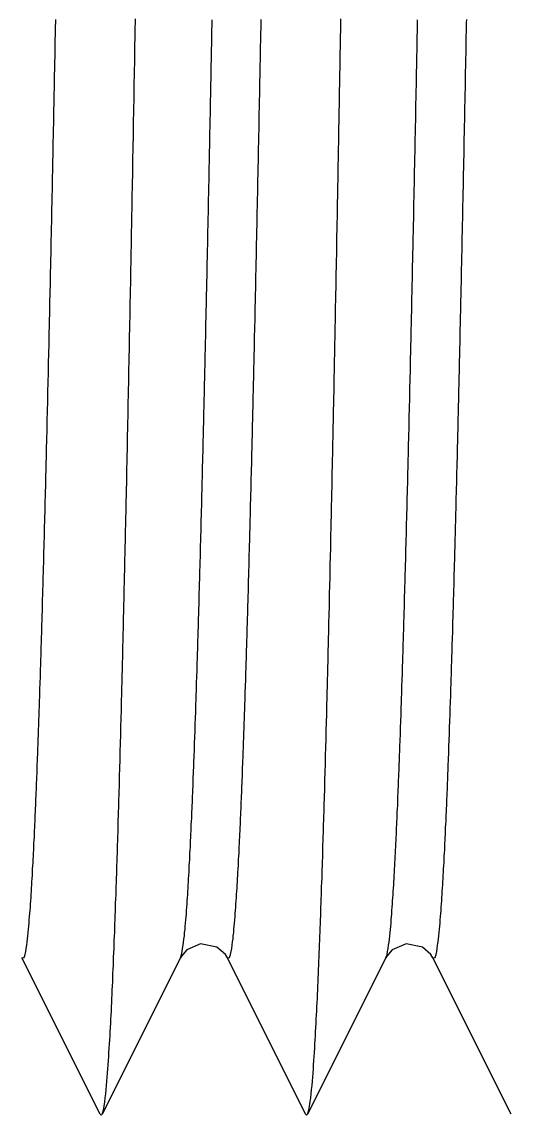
# Model space of a CAD drawing. Header units: millimetres. Extents: x 0 to 3800, y -67 to 2530.
# Drawn here: x 2235.72 to 2239.38, y 1448.59 to 1456.79 of the extents above; entities that cross this region are included whole.
import ezdxf

# ---------------------------------------------------------------- set-up
doc = ezdxf.new("R2010")
doc.units = ezdxf.units.MM
doc.layers.add('내부선 및 부속', color=4, linetype='Continuous')

msp = doc.modelspace()

# ---------------------------------------------------------------- linework, layer by layer
at = {"layer": '내부선 및 부속', "linetype": 'Continuous'}
for p, q in [((2236.3039, 1448.5943), (2235.7171, 1449.7674)), ((2236.9054, 1449.7674), (2236.3185, 1448.5943)), ((2237.8437, 1448.5943), (2237.2569, 1449.7674)), ((2238.4452, 1449.7674), (2237.8584, 1448.5943)), ((2239.3836, 1448.5943), (2238.7967, 1449.7674)), ((2236.3112, 1448.587), (2236.3039, 1448.5943)), ((2236.3112, 1448.587), (2236.3185, 1448.5943)), ((2237.8437, 1448.5943), (2237.8511, 1448.587)), ((2237.8511, 1448.587), (2237.8584, 1448.5943))]:
    msp.add_line(p, q, dxfattribs=at)
at = {"layer": '내부선 및 부속', "linetype": 'Continuous', "flags": 128}
for points in [[(2235.7176, 1449.7678), (2235.7336, 1449.7688), (2235.7406, 1449.7918), (2235.7456, 1449.8148), (2235.7496, 1449.8378), (2235.7536, 1449.8618), (2235.7566, 1449.8858), (2235.7596, 1449.9088), (2235.7616, 1449.9328), (2235.7646, 1449.9568), (2235.7666, 1449.9808), (2235.7686, 1450.0038), (2235.7706, 1450.0278), (2235.7726, 1450.0518), (2235.7746, 1450.0758), (2235.7766, 1450.0998), (2235.7786, 1450.1228), (2235.7806, 1450.1468), (2235.7816, 1450.1708), (2235.7836, 1450.1948), (2235.7856, 1450.2188), (2235.7866, 1450.2418), (2235.7886, 1450.2658), (2235.7896, 1450.2898), (2235.7916, 1450.3138), (2235.7926, 1450.3378), (2235.7936, 1450.3618), (2235.7956, 1450.3848), (2235.7966, 1450.4088), (2235.7976, 1450.4328), (2235.7996, 1450.4568), (2235.8006, 1450.4808), (2235.8016, 1450.5048), (2235.8036, 1450.5278), (2235.8046, 1450.5518), (2235.8056, 1450.5758), (2235.8066, 1450.5998), (2235.8076, 1450.6238), (2235.8086, 1450.6478), (2235.8106, 1450.6708), (2235.8116, 1450.6948), (2235.8126, 1450.7188), (2235.8136, 1450.7428), (2235.8146, 1450.7668), (2235.8156, 1450.7908), (2235.8166, 1450.8138), (2235.8176, 1450.8378), (2235.8186, 1450.8618), (2235.8196, 1450.8858), (2235.8206, 1450.9098), (2235.8216, 1450.9338), (2235.8226, 1450.9578), (2235.8236, 1450.9808), (2235.8246, 1451.0048), (2235.8256, 1451.0288), (2235.8266, 1451.0528), (2235.8276, 1451.0768), (2235.8286, 1451.1008), (2235.8296, 1451.1238), (2235.8306, 1451.1478), (2235.8316, 1451.1718), (2235.8326, 1451.1958), (2235.8326, 1451.2198), (2235.8336, 1451.2438), (2235.8346, 1451.2678), (2235.8356, 1451.2908), (2235.8366, 1451.3148), (2235.8376, 1451.3388), (2235.8386, 1451.3628), (2235.8396, 1451.3868), (2235.8396, 1451.4108), (2235.8406, 1451.4348), (2235.8416, 1451.4578), (2235.8426, 1451.4818), (2235.8436, 1451.5058), (2235.8446, 1451.5298), (2235.8446, 1451.5538), (2235.8456, 1451.5778), (2235.8466, 1451.6018), (2235.8476, 1451.6248), (2235.8486, 1451.6488), (2235.8486, 1451.6728), (2235.8496, 1451.6968), (2235.8506, 1451.7208), (2235.8516, 1451.7448), (2235.8526, 1451.7678), (2235.8526, 1451.7918), (2235.8536, 1451.8158), (2235.8546, 1451.8398), (2235.8556, 1451.8638), (2235.8556, 1451.8878), (2235.8566, 1451.9118), (2235.8576, 1451.9348), (2235.8586, 1451.9588), (2235.8586, 1451.9828), (2235.8596, 1452.0068), (2235.8606, 1452.0308), (2235.8616, 1452.0548), (2235.8616, 1452.0788), (2235.8626, 1452.1018), (2235.8636, 1452.1258), (2235.8636, 1452.1258), (2235.8636, 1452.1498), (2235.8646, 1452.1738), (2235.8656, 1452.1978), (2235.8666, 1452.2218), (2235.8666, 1452.2458), (2235.8676, 1452.2688), (2235.8686, 1452.2928), (2235.8686, 1452.3168), (2235.8696, 1452.3408), (2235.8706, 1452.3648), (2235.8706, 1452.3888), (2235.8716, 1452.4128), (2235.8726, 1452.4358), (2235.8726, 1452.4598), (2235.8736, 1452.4838), (2235.8746, 1452.5078), (2235.8746, 1452.5318), (2235.8756, 1452.5558), (2235.8766, 1452.5798), (2235.8766, 1452.6038), (2235.8776, 1452.6268), (2235.8786, 1452.6508), (2235.8786, 1452.6748), (2235.8796, 1452.6988), (2235.8806, 1452.7228), (2235.8806, 1452.7468), (2235.8816, 1452.7708), (2235.8826, 1452.7938), (2235.8826, 1452.8178), (2235.8836, 1452.8418), (2235.8846, 1452.8658), (2235.8846, 1452.8898), (2235.8856, 1452.9138), (2235.8856, 1452.9378), (2235.8866, 1452.9608), (2235.8876, 1452.9848), (2235.8876, 1453.0088), (2235.8886, 1453.0328), (2235.8896, 1453.0568), (2235.8896, 1453.0808), (2235.8906, 1453.1048), (2235.8906, 1453.1278), (2235.8916, 1453.1518), (2235.8926, 1453.1758), (2235.8926, 1453.1998), (2235.8936, 1453.2238), (2235.8936, 1453.2478), (2235.8946, 1453.2718), (2235.8956, 1453.2948), (2235.8956, 1453.3188), (2235.8966, 1453.3428), (2235.8966, 1453.3668), (2235.8976, 1453.3908), (2235.8986, 1453.4148), (2235.8986, 1453.4388), (2235.8996, 1453.4618), (2235.8996, 1453.4858), (2235.9006, 1453.5098), (2235.9016, 1453.5338), (2235.9016, 1453.5578), (2235.9026, 1453.5818), (2235.9026, 1453.6058), (2235.9036, 1453.6288), (2235.9036, 1453.6528), (2235.9046, 1453.6768), (2235.9056, 1453.7008), (2235.9056, 1453.7248), (2235.9066, 1453.7488), (2235.9066, 1453.7728), (2235.9076, 1453.7968), (2235.9076, 1453.8198), (2235.9086, 1453.8438), (2235.9096, 1453.8678), (2235.9096, 1453.8918), (2235.9106, 1453.9158), (2235.9106, 1453.9398), (2235.9116, 1453.9638), (2235.9116, 1453.9868), (2235.9126, 1454.0108), (2235.9126, 1454.0348), (2235.9136, 1454.0588), (2235.9146, 1454.0828), (2235.9146, 1454.1068), (2235.9156, 1454.1308), (2235.9156, 1454.1538), (2235.9166, 1454.1778), (2235.9166, 1454.2018), (2235.9176, 1454.2258), (2235.9176, 1454.2498), (2235.9186, 1454.2738), (2235.9186, 1454.2978), (2235.9196, 1454.3208), (2235.9206, 1454.3448), (2235.9206, 1454.3688), (2235.9216, 1454.3928), (2235.9216, 1454.4168), (2235.9226, 1454.4408), (2235.9226, 1454.4648), (2235.9236, 1454.4888), (2235.9236, 1454.5118), (2235.9236, 1454.5118), (2235.9246, 1454.5358), (2235.9246, 1454.5598), (2235.9256, 1454.5838), (2235.9256, 1454.6078), (2235.9266, 1454.6318), (2235.9266, 1454.6558), (2235.9276, 1454.6788), (2235.9276, 1454.7028), (2235.9286, 1454.7268), (2235.9286, 1454.7508), (2235.9296, 1454.7748), (2235.9306, 1454.7988), (2235.9306, 1454.8228), (2235.9316, 1454.8458), (2235.9316, 1454.8698), (2235.9326, 1454.8938), (2235.9326, 1454.9178), (2235.9336, 1454.9418), (2235.9336, 1454.9658), (2235.9346, 1454.9898), (2235.9346, 1455.0128), (2235.9356, 1455.0368), (2235.9356, 1455.0608), (2235.9366, 1455.0848), (2235.9366, 1455.1088), (2235.9376, 1455.1328), (2235.9376, 1455.1568), (2235.9386, 1455.1808), (2235.9386, 1455.2038), (2235.9396, 1455.2278), (2235.9396, 1455.2518), (2235.9406, 1455.2758), (2235.9406, 1455.2998), (2235.9416, 1455.3238), (2235.9416, 1455.3478), (2235.9426, 1455.3708), (2235.9426, 1455.3948), (2235.9436, 1455.4188), (2235.9436, 1455.4428), (2235.9446, 1455.4668), (2235.9446, 1455.4908), (2235.9456, 1455.5148), (2235.9456, 1455.5378), (2235.9466, 1455.5618), (2235.9466, 1455.5858), (2235.9476, 1455.6098), (2235.9476, 1455.6338), (2235.9486, 1455.6578), (2235.9486, 1455.6818), (2235.9486, 1455.7058), (2235.9496, 1455.7288), (2235.9496, 1455.7528), (2235.9506, 1455.7768), (2235.9506, 1455.8008), (2235.9516, 1455.8248), (2235.9516, 1455.8488), (2235.9526, 1455.8728), (2235.9526, 1455.8958), (2235.9536, 1455.9198), (2235.9536, 1455.9438), (2235.9546, 1455.9678), (2235.9546, 1455.9918), (2235.9556, 1456.0158), (2235.9556, 1456.0398), (2235.9566, 1456.0628), (2235.9566, 1456.0868), (2235.9576, 1456.1108), (2235.9576, 1456.1348), (2235.9586, 1456.1588), (2235.9586, 1456.1828), (2235.9596, 1456.2068), (2235.9596, 1456.2298), (2235.9596, 1456.2538), (2235.9606, 1456.2778), (2235.9606, 1456.3018), (2235.9616, 1456.3258), (2235.9616, 1456.3498), (2235.9626, 1456.3738), (2235.9626, 1456.3978), (2235.9636, 1456.4208), (2235.9636, 1456.4448), (2235.9646, 1456.4688), (2235.9646, 1456.4928), (2235.9656, 1456.5168), (2235.9656, 1456.5408), (2235.9656, 1456.5648), (2235.9666, 1456.5878), (2235.9666, 1456.6118), (2235.9676, 1456.6358), (2235.9676, 1456.6598), (2235.9686, 1456.6838), (2235.9686, 1456.7078), (2235.9696, 1456.7318), (2235.9696, 1456.7548), (2235.9706, 1456.7788), (2235.9706, 1456.8028)], [(2236.3186, 1448.5948), (2236.3276, 1448.6238), (2236.3336, 1448.6548), (2236.3376, 1448.6858), (2236.3416, 1448.7168), (2236.3456, 1448.7478), (2236.3486, 1448.7788), (2236.3516, 1448.8098), (2236.3546, 1448.8408), (2236.3566, 1448.8718), (2236.3596, 1448.9028), (2236.3616, 1448.9338), (2236.3636, 1448.9648), (2236.3656, 1448.9958), (2236.3676, 1449.0268), (2236.3696, 1449.0578), (2236.3716, 1449.0888), (2236.3736, 1449.1198), (2236.3756, 1449.1508), (2236.3776, 1449.1818), (2236.3796, 1449.2128), (2236.3806, 1449.2448), (2236.3826, 1449.2758), (2236.3836, 1449.3068), (2236.3856, 1449.3378), (2236.3876, 1449.3688), (2236.3886, 1449.3998), (2236.3906, 1449.4308), (2236.3916, 1449.4618), (2236.3926, 1449.4928), (2236.3946, 1449.5238), (2236.3956, 1449.5558), (2236.3976, 1449.5868), (2236.3986, 1449.6178), (2236.3996, 1449.6488), (2236.4016, 1449.6798), (2236.4026, 1449.7108), (2236.4036, 1449.7418), (2236.4046, 1449.7728), (2236.4066, 1449.8038), (2236.4076, 1449.8358), (2236.4086, 1449.8668), (2236.4096, 1449.8978), (2236.4106, 1449.9288), (2236.4126, 1449.9598), (2236.4136, 1449.9908), (2236.4146, 1450.0218), (2236.4156, 1450.0528), (2236.4166, 1450.0838), (2236.4176, 1450.1158), (2236.4186, 1450.1468), (2236.4196, 1450.1778), (2236.4206, 1450.2088), (2236.4226, 1450.2398), (2236.4236, 1450.2708), (2236.4246, 1450.3018), (2236.4256, 1450.3328), (2236.4266, 1450.3648), (2236.4276, 1450.3958), (2236.4286, 1450.4268), (2236.4296, 1450.4578), (2236.4306, 1450.4888), (2236.4316, 1450.5198), (2236.4326, 1450.5508), (2236.4336, 1450.5818), (2236.4346, 1450.6138), (2236.4356, 1450.6448), (2236.4366, 1450.6758), (2236.4376, 1450.7068), (2236.4376, 1450.7378), (2236.4386, 1450.7688), (2236.4396, 1450.7998), (2236.4406, 1450.8308), (2236.4416, 1450.8618), (2236.4426, 1450.8938), (2236.4436, 1450.9248), (2236.4446, 1450.9558), (2236.4456, 1450.9868), (2236.4466, 1451.0178), (2236.4476, 1451.0488), (2236.4476, 1451.0798), (2236.4486, 1451.1108), (2236.4496, 1451.1428), (2236.4506, 1451.1738), (2236.4516, 1451.2048), (2236.4526, 1451.2358), (2236.4536, 1451.2668), (2236.4536, 1451.2978), (2236.4546, 1451.3288), (2236.4556, 1451.3598), (2236.4566, 1451.3918), (2236.4576, 1451.4228), (2236.4586, 1451.4538), (2236.4586, 1451.4848), (2236.4596, 1451.5158), (2236.4606, 1451.5468), (2236.4616, 1451.5778), (2236.4626, 1451.6098), (2236.4636, 1451.6408), (2236.4636, 1451.6718), (2236.4646, 1451.7028), (2236.4646, 1451.7028), (2236.4656, 1451.7338), (2236.4666, 1451.7648), (2236.4666, 1451.7958), (2236.4676, 1451.8268), (2236.4686, 1451.8588), (2236.4696, 1451.8898), (2236.4706, 1451.9208), (2236.4706, 1451.9518), (2236.4716, 1451.9828), (2236.4726, 1452.0138), (2236.4736, 1452.0448), (2236.4736, 1452.0758), (2236.4746, 1452.1078), (2236.4756, 1452.1388), (2236.4766, 1452.1698), (2236.4766, 1452.2008), (2236.4776, 1452.2318), (2236.4786, 1452.2628), (2236.4796, 1452.2938), (2236.4796, 1452.3248), (2236.4806, 1452.3568), (2236.4816, 1452.3878), (2236.4816, 1452.4188), (2236.4826, 1452.4498), (2236.4836, 1452.4808), (2236.4846, 1452.5118), (2236.4846, 1452.5428), (2236.4856, 1452.5738), (2236.4866, 1452.6058), (2236.4866, 1452.6368), (2236.4876, 1452.6678), (2236.4886, 1452.6988), (2236.4896, 1452.7298), (2236.4896, 1452.7608), (2236.4906, 1452.7918), (2236.4916, 1452.8238), (2236.4916, 1452.8548), (2236.4926, 1452.8858), (2236.4936, 1452.9168), (2236.4936, 1452.9478), (2236.4946, 1452.9788), (2236.4956, 1453.0098), (2236.4956, 1453.0408), (2236.4966, 1453.0728), (2236.4976, 1453.1038), (2236.4986, 1453.1348), (2236.4986, 1453.1658), (2236.4996, 1453.1968), (2236.5006, 1453.2278), (2236.5006, 1453.2588), (2236.5016, 1453.2898), (2236.5026, 1453.3218), (2236.5026, 1453.3528), (2236.5036, 1453.3838), (2236.5036, 1453.4148), (2236.5046, 1453.4458), (2236.5056, 1453.4768), (2236.5056, 1453.5078), (2236.5066, 1453.5398), (2236.5076, 1453.5708), (2236.5076, 1453.6018), (2236.5086, 1453.6328), (2236.5096, 1453.6638), (2236.5096, 1453.6948), (2236.5106, 1453.7258), (2236.5116, 1453.7568), (2236.5116, 1453.7888), (2236.5126, 1453.8198), (2236.5136, 1453.8508), (2236.5136, 1453.8818), (2236.5146, 1453.9128), (2236.5146, 1453.9438), (2236.5156, 1453.9748), (2236.5166, 1454.0058), (2236.5166, 1454.0378), (2236.5176, 1454.0688), (2236.5186, 1454.0998), (2236.5186, 1454.1308), (2236.5196, 1454.1618), (2236.5196, 1454.1928), (2236.5206, 1454.2238), (2236.5216, 1454.2558), (2236.5216, 1454.2868), (2236.5226, 1454.3178), (2236.5236, 1454.3488), (2236.5236, 1454.3798), (2236.5246, 1454.4108), (2236.5246, 1454.4418), (2236.5256, 1454.4728), (2236.5266, 1454.5048), (2236.5266, 1454.5358), (2236.5276, 1454.5668), (2236.5276, 1454.5978), (2236.5286, 1454.6288), (2236.5296, 1454.6598), (2236.5296, 1454.6908), (2236.5306, 1454.7218), (2236.5306, 1454.7538), (2236.5316, 1454.7848), (2236.5326, 1454.8158), (2236.5326, 1454.8158), (2236.5326, 1454.8468), (2236.5336, 1454.8778), (2236.5336, 1454.9088), (2236.5346, 1454.9398), (2236.5356, 1454.9718), (2236.5356, 1455.0028), (2236.5366, 1455.0338), (2236.5366, 1455.0648), (2236.5376, 1455.0958), (2236.5376, 1455.1268), (2236.5386, 1455.1578), (2236.5396, 1455.1888), (2236.5396, 1455.2208), (2236.5406, 1455.2518), (2236.5406, 1455.2828), (2236.5416, 1455.3138), (2236.5416, 1455.3448), (2236.5426, 1455.3758), (2236.5436, 1455.4068), (2236.5436, 1455.4388), (2236.5446, 1455.4698), (2236.5446, 1455.5008), (2236.5456, 1455.5318), (2236.5456, 1455.5628), (2236.5466, 1455.5938), (2236.5476, 1455.6248), (2236.5476, 1455.6558), (2236.5486, 1455.6878), (2236.5486, 1455.7188), (2236.5496, 1455.7498), (2236.5496, 1455.7808), (2236.5506, 1455.8118), (2236.5516, 1455.8428), (2236.5516, 1455.8738), (2236.5526, 1455.9058), (2236.5526, 1455.9368), (2236.5536, 1455.9678), (2236.5536, 1455.9988), (2236.5546, 1456.0298), (2236.5546, 1456.0608), (2236.5556, 1456.0918), (2236.5566, 1456.1228), (2236.5566, 1456.1548), (2236.5576, 1456.1858), (2236.5576, 1456.2168), (2236.5586, 1456.2478), (2236.5586, 1456.2788), (2236.5596, 1456.3098), (2236.5596, 1456.3408), (2236.5606, 1456.3718), (2236.5606, 1456.4038), (2236.5616, 1456.4348), (2236.5626, 1456.4658), (2236.5626, 1456.4968), (2236.5636, 1456.5278), (2236.5636, 1456.5588), (2236.5646, 1456.5898), (2236.5646, 1456.6218), (2236.5656, 1456.6528), (2236.5656, 1456.6838), (2236.5666, 1456.7148), (2236.5666, 1456.7458), (2236.5676, 1456.7768), (2236.5676, 1456.8078)], [(2236.9056, 1449.7678), (2236.9136, 1449.7898), (2236.9176, 1449.8138), (2236.9216, 1449.8368), (2236.9256, 1449.8608), (2236.9286, 1449.8848), (2236.9316, 1449.9078), (2236.9346, 1449.9318), (2236.9366, 1449.9558), (2236.9396, 1449.9788), (2236.9416, 1450.0028), (2236.9436, 1450.0268), (2236.9456, 1450.0508), (2236.9476, 1450.0748), (2236.9496, 1450.0978), (2236.9506, 1450.1218), (2236.9526, 1450.1458), (2236.9546, 1450.1698), (2236.9566, 1450.1938), (2236.9576, 1450.2168), (2236.9596, 1450.2408), (2236.9606, 1450.2648), (2236.9626, 1450.2888), (2236.9636, 1450.3128), (2236.9656, 1450.3358), (2236.9666, 1450.3598), (2236.9676, 1450.3838), (2236.9696, 1450.4078), (2236.9706, 1450.4318), (2236.9716, 1450.4558), (2236.9736, 1450.4788), (2236.9746, 1450.5028), (2236.9756, 1450.5268), (2236.9766, 1450.5508), (2236.9776, 1450.5748), (2236.9796, 1450.5988), (2236.9806, 1450.6218), (2236.9816, 1450.6458), (2236.9826, 1450.6698), (2236.9836, 1450.6938), (2236.9846, 1450.7178), (2236.9856, 1450.7418), (2236.9866, 1450.7658), (2236.9886, 1450.7888), (2236.9896, 1450.8128), (2236.9906, 1450.8368), (2236.9916, 1450.8608), (2236.9926, 1450.8848), (2236.9936, 1450.9088), (2236.9946, 1450.9318), (2236.9956, 1450.9558), (2236.9966, 1450.9798), (2236.9976, 1451.0038), (2236.9986, 1451.0278), (2236.9996, 1451.0518), (2236.9996, 1451.0758), (2237.0006, 1451.0988), (2237.0016, 1451.1228), (2237.0026, 1451.1468), (2237.0036, 1451.1708), (2237.0046, 1451.1948), (2237.0056, 1451.2188), (2237.0066, 1451.2428), (2237.0076, 1451.2658), (2237.0086, 1451.2898), (2237.0096, 1451.3138), (2237.0096, 1451.3378), (2237.0106, 1451.3618), (2237.0116, 1451.3858), (2237.0126, 1451.4088), (2237.0136, 1451.4328), (2237.0146, 1451.4568), (2237.0146, 1451.4808), (2237.0156, 1451.5048), (2237.0166, 1451.5288), (2237.0176, 1451.5528), (2237.0186, 1451.5758), (2237.0196, 1451.5998), (2237.0196, 1451.6238), (2237.0206, 1451.6478), (2237.0216, 1451.6718), (2237.0226, 1451.6958), (2237.0236, 1451.7198), (2237.0236, 1451.7428), (2237.0246, 1451.7668), (2237.0256, 1451.7908), (2237.0266, 1451.8148), (2237.0266, 1451.8388), (2237.0276, 1451.8628), (2237.0286, 1451.8868), (2237.0296, 1451.9098), (2237.0296, 1451.9338), (2237.0306, 1451.9578), (2237.0316, 1451.9818), (2237.0326, 1452.0058), (2237.0326, 1452.0298), (2237.0336, 1452.0538), (2237.0346, 1452.0768), (2237.0356, 1452.1008), (2237.0356, 1452.1248), (2237.0366, 1452.1488), (2237.0366, 1452.1488), (2237.0376, 1452.1728), (2237.0376, 1452.1968), (2237.0386, 1452.2208), (2237.0396, 1452.2438), (2237.0396, 1452.2678), (2237.0406, 1452.2918), (2237.0416, 1452.3158), (2237.0426, 1452.3398), (2237.0426, 1452.3638), (2237.0436, 1452.3878), (2237.0446, 1452.4108), (2237.0446, 1452.4348), (2237.0456, 1452.4588), (2237.0466, 1452.4828), (2237.0466, 1452.5068), (2237.0476, 1452.5308), (2237.0486, 1452.5548), (2237.0486, 1452.5778), (2237.0496, 1452.6018), (2237.0506, 1452.6258), (2237.0506, 1452.6498), (2237.0516, 1452.6738), (2237.0526, 1452.6978), (2237.0526, 1452.7218), (2237.0536, 1452.7448), (2237.0546, 1452.7688), (2237.0546, 1452.7928), (2237.0556, 1452.8168), (2237.0556, 1452.8408), (2237.0566, 1452.8648), (2237.0576, 1452.8888), (2237.0576, 1452.9118), (2237.0586, 1452.9358), (2237.0596, 1452.9598), (2237.0596, 1452.9838), (2237.0606, 1453.0078), (2237.0606, 1453.0318), (2237.0616, 1453.0558), (2237.0626, 1453.0788), (2237.0626, 1453.1028), (2237.0636, 1453.1268), (2237.0646, 1453.1508), (2237.0646, 1453.1748), (2237.0656, 1453.1988), (2237.0656, 1453.2228), (2237.0666, 1453.2458), (2237.0676, 1453.2698), (2237.0676, 1453.2938), (2237.0686, 1453.3178), (2237.0686, 1453.3418), (2237.0696, 1453.3658), (2237.0706, 1453.3898), (2237.0706, 1453.4138), (2237.0716, 1453.4368), (2237.0716, 1453.4608), (2237.0726, 1453.4848), (2237.0726, 1453.5088), (2237.0736, 1453.5328), (2237.0746, 1453.5568), (2237.0746, 1453.5808), (2237.0756, 1453.6038), (2237.0756, 1453.6278), (2237.0766, 1453.6518), (2237.0776, 1453.6758), (2237.0776, 1453.6998), (2237.0786, 1453.7238), (2237.0786, 1453.7478), (2237.0796, 1453.7708), (2237.0796, 1453.7948), (2237.0806, 1453.8188), (2237.0816, 1453.8428), (2237.0816, 1453.8668), (2237.0826, 1453.8908), (2237.0826, 1453.9148), (2237.0836, 1453.9378), (2237.0836, 1453.9618), (2237.0846, 1453.9858), (2237.0846, 1454.0098), (2237.0856, 1454.0338), (2237.0866, 1454.0578), (2237.0866, 1454.0818), (2237.0876, 1454.1048), (2237.0876, 1454.1288), (2237.0886, 1454.1528), (2237.0886, 1454.1768), (2237.0896, 1454.2008), (2237.0896, 1454.2248), (2237.0906, 1454.2488), (2237.0906, 1454.2728), (2237.0916, 1454.2958), (2237.0926, 1454.3198), (2237.0926, 1454.3438), (2237.0936, 1454.3678), (2237.0936, 1454.3918), (2237.0946, 1454.4158), (2237.0946, 1454.4398), (2237.0956, 1454.4628), (2237.0956, 1454.4868), (2237.0966, 1454.5108), (2237.0966, 1454.5348), (2237.0966, 1454.5348), (2237.0976, 1454.5588), (2237.0976, 1454.5828), (2237.0986, 1454.6068), (2237.0986, 1454.6298), (2237.0996, 1454.6538), (2237.0996, 1454.6778), (2237.1006, 1454.7018), (2237.1006, 1454.7258), (2237.1016, 1454.7498), (2237.1026, 1454.7738), (2237.1026, 1454.7968), (2237.1036, 1454.8208), (2237.1036, 1454.8448), (2237.1046, 1454.8688), (2237.1046, 1454.8928), (2237.1056, 1454.9168), (2237.1056, 1454.9408), (2237.1066, 1454.9648), (2237.1066, 1454.9878), (2237.1076, 1455.0118), (2237.1076, 1455.0358), (2237.1086, 1455.0598), (2237.1086, 1455.0838), (2237.1096, 1455.1078), (2237.1096, 1455.1318), (2237.1106, 1455.1548), (2237.1106, 1455.1788), (2237.1116, 1455.2028), (2237.1116, 1455.2268), (2237.1126, 1455.2508), (2237.1126, 1455.2748), (2237.1136, 1455.2988), (2237.1136, 1455.3218), (2237.1146, 1455.3458), (2237.1146, 1455.3698), (2237.1156, 1455.3938), (2237.1156, 1455.4178), (2237.1166, 1455.4418), (2237.1166, 1455.4658), (2237.1176, 1455.4898), (2237.1176, 1455.5128), (2237.1186, 1455.5368), (2237.1186, 1455.5608), (2237.1196, 1455.5848), (2237.1196, 1455.6088), (2237.1206, 1455.6328), (2237.1206, 1455.6568), (2237.1216, 1455.6798), (2237.1216, 1455.7038), (2237.1226, 1455.7278), (2237.1226, 1455.7518), (2237.1226, 1455.7758), (2237.1236, 1455.7998), (2237.1236, 1455.8238), (2237.1246, 1455.8468), (2237.1246, 1455.8708), (2237.1256, 1455.8948), (2237.1256, 1455.9188), (2237.1266, 1455.9428), (2237.1266, 1455.9668), (2237.1276, 1455.9908), (2237.1276, 1456.0138), (2237.1286, 1456.0378), (2237.1286, 1456.0618), (2237.1296, 1456.0858), (2237.1296, 1456.1098), (2237.1306, 1456.1338), (2237.1306, 1456.1578), (2237.1316, 1456.1818), (2237.1316, 1456.2048), (2237.1326, 1456.2288), (2237.1326, 1456.2528), (2237.1326, 1456.2768), (2237.1336, 1456.3008), (2237.1336, 1456.3248), (2237.1346, 1456.3488), (2237.1346, 1456.3718), (2237.1356, 1456.3958), (2237.1356, 1456.4198), (2237.1366, 1456.4438), (2237.1366, 1456.4678), (2237.1376, 1456.4918), (2237.1376, 1456.5158), (2237.1386, 1456.5388), (2237.1386, 1456.5628), (2237.1386, 1456.5868), (2237.1396, 1456.6108), (2237.1396, 1456.6348), (2237.1406, 1456.6588), (2237.1406, 1456.6828), (2237.1416, 1456.7068), (2237.1416, 1456.7298), (2237.1426, 1456.7538), (2237.1426, 1456.7778), (2237.1436, 1456.8018)], [(2237.2566, 1449.7678), (2237.2736, 1449.7688), (2237.2806, 1449.7918), (2237.2856, 1449.8148), (2237.2896, 1449.8378), (2237.2936, 1449.8618), (2237.2966, 1449.8858), (2237.2996, 1449.9088), (2237.3016, 1449.9328), (2237.3046, 1449.9568), (2237.3066, 1449.9808), (2237.3086, 1450.0038), (2237.3106, 1450.0278), (2237.3126, 1450.0518), (2237.3146, 1450.0758), (2237.3166, 1450.0998), (2237.3186, 1450.1228), (2237.3206, 1450.1468), (2237.3216, 1450.1708), (2237.3236, 1450.1948), (2237.3246, 1450.2188), (2237.3266, 1450.2418), (2237.3286, 1450.2658), (2237.3296, 1450.2898), (2237.3306, 1450.3138), (2237.3326, 1450.3378), (2237.3336, 1450.3618), (2237.3356, 1450.3848), (2237.3366, 1450.4088), (2237.3376, 1450.4328), (2237.3396, 1450.4568), (2237.3406, 1450.4808), (2237.3416, 1450.5038), (2237.3426, 1450.5278), (2237.3446, 1450.5518), (2237.3456, 1450.5758), (2237.3466, 1450.5998), (2237.3476, 1450.6238), (2237.3486, 1450.6478), (2237.3496, 1450.6708), (2237.3506, 1450.6948), (2237.3526, 1450.7188), (2237.3536, 1450.7428), (2237.3546, 1450.7668), (2237.3556, 1450.7908), (2237.3566, 1450.8138), (2237.3576, 1450.8378), (2237.3586, 1450.8618), (2237.3596, 1450.8858), (2237.3606, 1450.9098), (2237.3616, 1450.9338), (2237.3626, 1450.9578), (2237.3636, 1450.9808), (2237.3646, 1451.0048), (2237.3656, 1451.0288), (2237.3666, 1451.0528), (2237.3676, 1451.0768), (2237.3686, 1451.1008), (2237.3696, 1451.1238), (2237.3706, 1451.1478), (2237.3716, 1451.1718), (2237.3716, 1451.1958), (2237.3726, 1451.2198), (2237.3736, 1451.2438), (2237.3746, 1451.2678), (2237.3756, 1451.2908), (2237.3766, 1451.3148), (2237.3776, 1451.3388), (2237.3786, 1451.3628), (2237.3786, 1451.3868), (2237.3796, 1451.4108), (2237.3806, 1451.4348), (2237.3816, 1451.4578), (2237.3826, 1451.4818), (2237.3836, 1451.5058), (2237.3836, 1451.5298), (2237.3846, 1451.5538), (2237.3856, 1451.5778), (2237.3866, 1451.6008), (2237.3876, 1451.6248), (2237.3876, 1451.6488), (2237.3886, 1451.6728), (2237.3896, 1451.6968), (2237.3906, 1451.7208), (2237.3916, 1451.7448), (2237.3916, 1451.7678), (2237.3926, 1451.7918), (2237.3936, 1451.8158), (2237.3946, 1451.8398), (2237.3946, 1451.8638), (2237.3956, 1451.8878), (2237.3966, 1451.9118), (2237.3976, 1451.9348), (2237.3976, 1451.9588), (2237.3986, 1451.9828), (2237.3996, 1452.0068), (2237.4006, 1452.0308), (2237.4006, 1452.0548), (2237.4016, 1452.0788), (2237.4026, 1452.1018), (2237.4036, 1452.1258), (2237.4036, 1452.1258), (2237.4036, 1452.1498), (2237.4046, 1452.1738), (2237.4056, 1452.1978), (2237.4056, 1452.2218), (2237.4066, 1452.2458), (2237.4076, 1452.2688), (2237.4076, 1452.2928), (2237.4086, 1452.3168), (2237.4096, 1452.3408), (2237.4106, 1452.3648), (2237.4106, 1452.3888), (2237.4116, 1452.4128), (2237.4126, 1452.4358), (2237.4126, 1452.4598), (2237.4136, 1452.4838), (2237.4146, 1452.5078), (2237.4146, 1452.5318), (2237.4156, 1452.5558), (2237.4166, 1452.5798), (2237.4166, 1452.6028), (2237.4176, 1452.6268), (2237.4186, 1452.6508), (2237.4186, 1452.6748), (2237.4196, 1452.6988), (2237.4206, 1452.7228), (2237.4206, 1452.7468), (2237.4216, 1452.7708), (2237.4216, 1452.7938), (2237.4226, 1452.8178), (2237.4236, 1452.8418), (2237.4236, 1452.8658), (2237.4246, 1452.8898), (2237.4256, 1452.9138), (2237.4256, 1452.9378), (2237.4266, 1452.9608), (2237.4276, 1452.9848), (2237.4276, 1453.0088), (2237.4286, 1453.0328), (2237.4286, 1453.0568), (2237.4296, 1453.0808), (2237.4306, 1453.1048), (2237.4306, 1453.1278), (2237.4316, 1453.1518), (2237.4316, 1453.1758), (2237.4326, 1453.1998), (2237.4336, 1453.2238), (2237.4336, 1453.2478), (2237.4346, 1453.2718), (2237.4346, 1453.2948), (2237.4356, 1453.3188), (2237.4366, 1453.3428), (2237.4366, 1453.3668), (2237.4376, 1453.3908), (2237.4376, 1453.4148), (2237.4386, 1453.4388), (2237.4396, 1453.4618), (2237.4396, 1453.4858), (2237.4406, 1453.5098), (2237.4406, 1453.5338), (2237.4416, 1453.5578), (2237.4426, 1453.5818), (2237.4426, 1453.6058), (2237.4436, 1453.6288), (2237.4436, 1453.6528), (2237.4446, 1453.6768), (2237.4446, 1453.7008), (2237.4456, 1453.7248), (2237.4466, 1453.7488), (2237.4466, 1453.7728), (2237.4476, 1453.7968), (2237.4476, 1453.8198), (2237.4486, 1453.8438), (2237.4486, 1453.8678), (2237.4496, 1453.8918), (2237.4496, 1453.9158), (2237.4506, 1453.9398), (2237.4516, 1453.9638), (2237.4516, 1453.9868), (2237.4526, 1454.0108), (2237.4526, 1454.0348), (2237.4536, 1454.0588), (2237.4536, 1454.0828), (2237.4546, 1454.1068), (2237.4546, 1454.1308), (2237.4556, 1454.1538), (2237.4566, 1454.1778), (2237.4566, 1454.2018), (2237.4576, 1454.2258), (2237.4576, 1454.2498), (2237.4586, 1454.2738), (2237.4586, 1454.2978), (2237.4596, 1454.3208), (2237.4596, 1454.3448), (2237.4606, 1454.3688), (2237.4606, 1454.3928), (2237.4616, 1454.4168), (2237.4616, 1454.4408), (2237.4626, 1454.4648), (2237.4636, 1454.4878), (2237.4636, 1454.5118), (2237.4636, 1454.5118), (2237.4646, 1454.5358), (2237.4646, 1454.5598), (2237.4656, 1454.5838), (2237.4656, 1454.6078), (2237.4666, 1454.6318), (2237.4666, 1454.6558), (2237.4676, 1454.6788), (2237.4676, 1454.7028), (2237.4686, 1454.7268), (2237.4686, 1454.7508), (2237.4696, 1454.7748), (2237.4696, 1454.7988), (2237.4706, 1454.8228), (2237.4706, 1454.8458), (2237.4716, 1454.8698), (2237.4716, 1454.8938), (2237.4726, 1454.9178), (2237.4726, 1454.9418), (2237.4736, 1454.9658), (2237.4736, 1454.9898), (2237.4746, 1455.0128), (2237.4746, 1455.0368), (2237.4756, 1455.0608), (2237.4756, 1455.0848), (2237.4766, 1455.1088), (2237.4766, 1455.1328), (2237.4776, 1455.1568), (2237.4776, 1455.1808), (2237.4786, 1455.2038), (2237.4786, 1455.2278), (2237.4796, 1455.2518), (2237.4796, 1455.2758), (2237.4806, 1455.2998), (2237.4806, 1455.3238), (2237.4816, 1455.3478), (2237.4816, 1455.3708), (2237.4826, 1455.3948), (2237.4826, 1455.4188), (2237.4836, 1455.4428), (2237.4836, 1455.4668), (2237.4846, 1455.4908), (2237.4846, 1455.5148), (2237.4856, 1455.5378), (2237.4856, 1455.5618), (2237.4866, 1455.5858), (2237.4866, 1455.6098), (2237.4876, 1455.6338), (2237.4876, 1455.6578), (2237.4886, 1455.6818), (2237.4886, 1455.7048), (2237.4896, 1455.7288), (2237.4896, 1455.7528), (2237.4906, 1455.7768), (2237.4906, 1455.8008), (2237.4916, 1455.8248), (2237.4916, 1455.8488), (2237.4926, 1455.8728), (2237.4926, 1455.8958), (2237.4936, 1455.9198), (2237.4936, 1455.9438), (2237.4946, 1455.9678), (2237.4946, 1455.9918), (2237.4956, 1456.0158), (2237.4956, 1456.0398), (2237.4956, 1456.0628), (2237.4966, 1456.0868), (2237.4966, 1456.1108), (2237.4976, 1456.1348), (2237.4976, 1456.1588), (2237.4986, 1456.1828), (2237.4986, 1456.2068), (2237.4996, 1456.2298), (2237.4996, 1456.2538), (2237.5006, 1456.2778), (2237.5006, 1456.3018), (2237.5016, 1456.3258), (2237.5016, 1456.3498), (2237.5026, 1456.3738), (2237.5026, 1456.3978), (2237.5036, 1456.4208), (2237.5036, 1456.4448), (2237.5036, 1456.4688), (2237.5046, 1456.4928), (2237.5046, 1456.5168), (2237.5056, 1456.5408), (2237.5056, 1456.5648), (2237.5066, 1456.5878), (2237.5066, 1456.6118), (2237.5076, 1456.6358), (2237.5076, 1456.6598), (2237.5086, 1456.6838), (2237.5086, 1456.7078), (2237.5096, 1456.7318), (2237.5096, 1456.7548), (2237.5096, 1456.7788), (2237.5106, 1456.8028)], [(2237.8586, 1448.5948), (2237.8676, 1448.6238), (2237.8736, 1448.6548), (2237.8776, 1448.6858), (2237.8816, 1448.7168), (2237.8856, 1448.7478), (2237.8886, 1448.7788), (2237.8916, 1448.8098), (2237.8946, 1448.8408), (2237.8966, 1448.8718), (2237.8996, 1448.9028), (2237.9016, 1448.9338), (2237.9036, 1448.9648), (2237.9056, 1448.9958), (2237.9076, 1449.0268), (2237.9096, 1449.0578), (2237.9116, 1449.0888), (2237.9136, 1449.1198), (2237.9156, 1449.1508), (2237.9176, 1449.1818), (2237.9186, 1449.2128), (2237.9206, 1449.2448), (2237.9226, 1449.2758), (2237.9236, 1449.3068), (2237.9256, 1449.3378), (2237.9266, 1449.3688), (2237.9286, 1449.3998), (2237.9296, 1449.4308), (2237.9316, 1449.4618), (2237.9326, 1449.4928), (2237.9346, 1449.5238), (2237.9356, 1449.5558), (2237.9366, 1449.5868), (2237.9386, 1449.6178), (2237.9396, 1449.6488), (2237.9406, 1449.6798), (2237.9426, 1449.7108), (2237.9436, 1449.7418), (2237.9446, 1449.7728), (2237.9456, 1449.8038), (2237.9476, 1449.8358), (2237.9486, 1449.8668), (2237.9496, 1449.8978), (2237.9506, 1449.9288), (2237.9516, 1449.9598), (2237.9536, 1449.9908), (2237.9546, 1450.0218), (2237.9556, 1450.0528), (2237.9566, 1450.0838), (2237.9576, 1450.1158), (2237.9586, 1450.1468), (2237.9596, 1450.1778), (2237.9606, 1450.2088), (2237.9616, 1450.2398), (2237.9626, 1450.2708), (2237.9636, 1450.3018), (2237.9656, 1450.3328), (2237.9666, 1450.3648), (2237.9676, 1450.3958), (2237.9686, 1450.4268), (2237.9696, 1450.4578), (2237.9706, 1450.4888), (2237.9716, 1450.5198), (2237.9726, 1450.5508), (2237.9736, 1450.5818), (2237.9736, 1450.6138), (2237.9746, 1450.6448), (2237.9756, 1450.6758), (2237.9766, 1450.7068), (2237.9776, 1450.7378), (2237.9786, 1450.7688), (2237.9796, 1450.7998), (2237.9806, 1450.8308), (2237.9816, 1450.8618), (2237.9826, 1450.8938), (2237.9836, 1450.9248), (2237.9846, 1450.9558), (2237.9856, 1450.9868), (2237.9866, 1451.0178), (2237.9866, 1451.0488), (2237.9876, 1451.0798), (2237.9886, 1451.1108), (2237.9896, 1451.1428), (2237.9906, 1451.1738), (2237.9916, 1451.2048), (2237.9926, 1451.2358), (2237.9926, 1451.2668), (2237.9936, 1451.2978), (2237.9946, 1451.3288), (2237.9956, 1451.3598), (2237.9966, 1451.3918), (2237.9976, 1451.4228), (2237.9976, 1451.4538), (2237.9986, 1451.4848), (2237.9996, 1451.5158), (2238.0006, 1451.5468), (2238.0016, 1451.5778), (2238.0026, 1451.6098), (2238.0026, 1451.6408), (2238.0036, 1451.6718), (2238.0046, 1451.7028), (2238.0046, 1451.7028), (2238.0056, 1451.7338), (2238.0056, 1451.7648), (2238.0066, 1451.7958), (2238.0076, 1451.8268), (2238.0086, 1451.8588), (2238.0096, 1451.8898), (2238.0096, 1451.9208), (2238.0106, 1451.9518), (2238.0116, 1451.9828), (2238.0126, 1452.0138), (2238.0126, 1452.0448), (2238.0136, 1452.0758), (2238.0146, 1452.1078), (2238.0156, 1452.1388), (2238.0156, 1452.1698), (2238.0166, 1452.2008), (2238.0176, 1452.2318), (2238.0186, 1452.2628), (2238.0186, 1452.2938), (2238.0196, 1452.3248), (2238.0206, 1452.3568), (2238.0216, 1452.3878), (2238.0216, 1452.4188), (2238.0226, 1452.4498), (2238.0236, 1452.4808), (2238.0236, 1452.5118), (2238.0246, 1452.5428), (2238.0256, 1452.5738), (2238.0266, 1452.6058), (2238.0266, 1452.6368), (2238.0276, 1452.6678), (2238.0286, 1452.6988), (2238.0286, 1452.7298), (2238.0296, 1452.7608), (2238.0306, 1452.7918), (2238.0316, 1452.8238), (2238.0316, 1452.8548), (2238.0326, 1452.8858), (2238.0336, 1452.9168), (2238.0336, 1452.9478), (2238.0346, 1452.9788), (2238.0356, 1453.0098), (2238.0356, 1453.0408), (2238.0366, 1453.0728), (2238.0376, 1453.1038), (2238.0376, 1453.1348), (2238.0386, 1453.1658), (2238.0396, 1453.1968), (2238.0396, 1453.2278), (2238.0406, 1453.2588), (2238.0416, 1453.2898), (2238.0416, 1453.3218), (2238.0426, 1453.3528), (2238.0436, 1453.3838), (2238.0436, 1453.4148), (2238.0446, 1453.4458), (2238.0456, 1453.4768), (2238.0456, 1453.5078), (2238.0466, 1453.5398), (2238.0476, 1453.5708), (2238.0476, 1453.6018), (2238.0486, 1453.6328), (2238.0496, 1453.6638), (2238.0496, 1453.6948), (2238.0506, 1453.7258), (2238.0506, 1453.7568), (2238.0516, 1453.7888), (2238.0526, 1453.8198), (2238.0526, 1453.8508), (2238.0536, 1453.8818), (2238.0546, 1453.9128), (2238.0546, 1453.9438), (2238.0556, 1453.9748), (2238.0566, 1454.0058), (2238.0566, 1454.0378), (2238.0576, 1454.0688), (2238.0576, 1454.0998), (2238.0586, 1454.1308), (2238.0596, 1454.1618), (2238.0596, 1454.1928), (2238.0606, 1454.2238), (2238.0606, 1454.2558), (2238.0616, 1454.2868), (2238.0626, 1454.3178), (2238.0626, 1454.3488), (2238.0636, 1454.3798), (2238.0646, 1454.4108), (2238.0646, 1454.4418), (2238.0656, 1454.4728), (2238.0656, 1454.5048), (2238.0666, 1454.5358), (2238.0676, 1454.5668), (2238.0676, 1454.5978), (2238.0686, 1454.6288), (2238.0686, 1454.6598), (2238.0696, 1454.6908), (2238.0706, 1454.7218), (2238.0706, 1454.7538), (2238.0716, 1454.7848), (2238.0716, 1454.8158), (2238.0716, 1454.8158), (2238.0726, 1454.8468), (2238.0736, 1454.8778), (2238.0736, 1454.9088), (2238.0746, 1454.9398), (2238.0746, 1454.9718), (2238.0756, 1455.0028), (2238.0766, 1455.0338), (2238.0766, 1455.0648), (2238.0776, 1455.0958), (2238.0776, 1455.1268), (2238.0786, 1455.1578), (2238.0786, 1455.1888), (2238.0796, 1455.2208), (2238.0806, 1455.2518), (2238.0806, 1455.2828), (2238.0816, 1455.3138), (2238.0816, 1455.3448), (2238.0826, 1455.3758), (2238.0826, 1455.4068), (2238.0836, 1455.4388), (2238.0846, 1455.4698), (2238.0846, 1455.5008), (2238.0856, 1455.5318), (2238.0856, 1455.5628), (2238.0866, 1455.5938), (2238.0866, 1455.6248), (2238.0876, 1455.6558), (2238.0886, 1455.6878), (2238.0886, 1455.7188), (2238.0896, 1455.7498), (2238.0896, 1455.7808), (2238.0906, 1455.8118), (2238.0906, 1455.8428), (2238.0916, 1455.8738), (2238.0916, 1455.9058), (2238.0926, 1455.9368), (2238.0936, 1455.9678), (2238.0936, 1455.9988), (2238.0946, 1456.0298), (2238.0946, 1456.0608), (2238.0956, 1456.0918), (2238.0956, 1456.1228), (2238.0966, 1456.1548), (2238.0966, 1456.1858), (2238.0976, 1456.2168), (2238.0986, 1456.2478), (2238.0986, 1456.2788), (2238.0996, 1456.3098), (2238.0996, 1456.3408), (2238.1006, 1456.3718), (2238.1006, 1456.4038), (2238.1016, 1456.4348), (2238.1016, 1456.4658), (2238.1026, 1456.4968), (2238.1026, 1456.5278), (2238.1036, 1456.5588), (2238.1046, 1456.5898), (2238.1046, 1456.6218), (2238.1056, 1456.6528), (2238.1056, 1456.6838), (2238.1066, 1456.7148), (2238.1066, 1456.7458), (2238.1076, 1456.7768), (2238.1076, 1456.8078)], [(2238.4456, 1449.7678), (2238.4536, 1449.7898), (2238.4576, 1449.8138), (2238.4616, 1449.8368), (2238.4656, 1449.8608), (2238.4686, 1449.8848), (2238.4716, 1449.9078), (2238.4746, 1449.9318), (2238.4766, 1449.9558), (2238.4786, 1449.9788), (2238.4816, 1450.0028), (2238.4836, 1450.0268), (2238.4856, 1450.0508), (2238.4876, 1450.0748), (2238.4886, 1450.0978), (2238.4906, 1450.1218), (2238.4926, 1450.1458), (2238.4946, 1450.1698), (2238.4956, 1450.1938), (2238.4976, 1450.2168), (2238.4986, 1450.2408), (2238.5006, 1450.2648), (2238.5016, 1450.2888), (2238.5036, 1450.3128), (2238.5046, 1450.3358), (2238.5066, 1450.3598), (2238.5076, 1450.3838), (2238.5086, 1450.4078), (2238.5106, 1450.4318), (2238.5116, 1450.4558), (2238.5126, 1450.4788), (2238.5146, 1450.5028), (2238.5156, 1450.5268), (2238.5166, 1450.5508), (2238.5176, 1450.5748), (2238.5186, 1450.5988), (2238.5206, 1450.6218), (2238.5216, 1450.6458), (2238.5226, 1450.6698), (2238.5236, 1450.6938), (2238.5246, 1450.7178), (2238.5256, 1450.7418), (2238.5266, 1450.7658), (2238.5276, 1450.7888), (2238.5286, 1450.8128), (2238.5296, 1450.8368), (2238.5306, 1450.8608), (2238.5316, 1450.8848), (2238.5336, 1450.9088), (2238.5346, 1450.9318), (2238.5346, 1450.9558), (2238.5356, 1450.9798), (2238.5366, 1451.0038), (2238.5376, 1451.0278), (2238.5386, 1451.0518), (2238.5396, 1451.0758), (2238.5406, 1451.0988), (2238.5416, 1451.1228), (2238.5426, 1451.1468), (2238.5436, 1451.1708), (2238.5446, 1451.1948), (2238.5456, 1451.2188), (2238.5466, 1451.2418), (2238.5476, 1451.2658), (2238.5476, 1451.2898), (2238.5486, 1451.3138), (2238.5496, 1451.3378), (2238.5506, 1451.3618), (2238.5516, 1451.3858), (2238.5526, 1451.4088), (2238.5536, 1451.4328), (2238.5536, 1451.4568), (2238.5546, 1451.4808), (2238.5556, 1451.5048), (2238.5566, 1451.5288), (2238.5576, 1451.5528), (2238.5586, 1451.5758), (2238.5586, 1451.5998), (2238.5596, 1451.6238), (2238.5606, 1451.6478), (2238.5616, 1451.6718), (2238.5626, 1451.6958), (2238.5626, 1451.7198), (2238.5636, 1451.7428), (2238.5646, 1451.7668), (2238.5656, 1451.7908), (2238.5656, 1451.8148), (2238.5666, 1451.8388), (2238.5676, 1451.8628), (2238.5686, 1451.8868), (2238.5686, 1451.9098), (2238.5696, 1451.9338), (2238.5706, 1451.9578), (2238.5716, 1451.9818), (2238.5716, 1452.0058), (2238.5726, 1452.0298), (2238.5736, 1452.0538), (2238.5746, 1452.0768), (2238.5746, 1452.1008), (2238.5756, 1452.1248), (2238.5766, 1452.1488), (2238.5766, 1452.1488), (2238.5766, 1452.1728), (2238.5776, 1452.1968), (2238.5786, 1452.2208), (2238.5796, 1452.2438), (2238.5796, 1452.2678), (2238.5806, 1452.2918), (2238.5816, 1452.3158), (2238.5816, 1452.3398), (2238.5826, 1452.3638), (2238.5836, 1452.3878), (2238.5836, 1452.4108), (2238.5846, 1452.4348), (2238.5856, 1452.4588), (2238.5856, 1452.4828), (2238.5866, 1452.5068), (2238.5876, 1452.5308), (2238.5876, 1452.5548), (2238.5886, 1452.5778), (2238.5896, 1452.6018), (2238.5896, 1452.6258), (2238.5906, 1452.6498), (2238.5916, 1452.6738), (2238.5916, 1452.6978), (2238.5926, 1452.7218), (2238.5936, 1452.7448), (2238.5936, 1452.7688), (2238.5946, 1452.7928), (2238.5956, 1452.8168), (2238.5956, 1452.8408), (2238.5966, 1452.8648), (2238.5976, 1452.8888), (2238.5976, 1452.9118), (2238.5986, 1452.9358), (2238.5986, 1452.9598), (2238.5996, 1452.9838), (2238.6006, 1453.0078), (2238.6006, 1453.0318), (2238.6016, 1453.0558), (2238.6026, 1453.0788), (2238.6026, 1453.1028), (2238.6036, 1453.1268), (2238.6036, 1453.1508), (2238.6046, 1453.1748), (2238.6056, 1453.1988), (2238.6056, 1453.2228), (2238.6066, 1453.2458), (2238.6066, 1453.2698), (2238.6076, 1453.2938), (2238.6086, 1453.3178), (2238.6086, 1453.3418), (2238.6096, 1453.3658), (2238.6096, 1453.3898), (2238.6106, 1453.4138), (2238.6116, 1453.4368), (2238.6116, 1453.4608), (2238.6126, 1453.4848), (2238.6126, 1453.5088), (2238.6136, 1453.5328), (2238.6136, 1453.5568), (2238.6146, 1453.5808), (2238.6156, 1453.6038), (2238.6156, 1453.6278), (2238.6166, 1453.6518), (2238.6166, 1453.6758), (2238.6176, 1453.6998), (2238.6186, 1453.7238), (2238.6186, 1453.7478), (2238.6196, 1453.7708), (2238.6196, 1453.7948), (2238.6206, 1453.8188), (2238.6206, 1453.8428), (2238.6216, 1453.8668), (2238.6216, 1453.8908), (2238.6226, 1453.9148), (2238.6236, 1453.9378), (2238.6236, 1453.9618), (2238.6246, 1453.9858), (2238.6246, 1454.0098), (2238.6256, 1454.0338), (2238.6256, 1454.0578), (2238.6266, 1454.0818), (2238.6266, 1454.1048), (2238.6276, 1454.1288), (2238.6286, 1454.1528), (2238.6286, 1454.1768), (2238.6296, 1454.2008), (2238.6296, 1454.2248), (2238.6306, 1454.2488), (2238.6306, 1454.2728), (2238.6316, 1454.2958), (2238.6316, 1454.3198), (2238.6326, 1454.3438), (2238.6326, 1454.3678), (2238.6336, 1454.3918), (2238.6336, 1454.4158), (2238.6346, 1454.4398), (2238.6356, 1454.4628), (2238.6356, 1454.4868), (2238.6366, 1454.5108), (2238.6366, 1454.5348), (2238.6366, 1454.5348), (2238.6376, 1454.5588), (2238.6376, 1454.5828), (2238.6386, 1454.6068), (2238.6386, 1454.6298), (2238.6396, 1454.6538), (2238.6396, 1454.6778), (2238.6406, 1454.7018), (2238.6406, 1454.7258), (2238.6416, 1454.7498), (2238.6416, 1454.7738), (2238.6426, 1454.7968), (2238.6426, 1454.8208), (2238.6436, 1454.8448), (2238.6436, 1454.8688), (2238.6446, 1454.8928), (2238.6446, 1454.9168), (2238.6456, 1454.9408), (2238.6456, 1454.9648), (2238.6466, 1454.9878), (2238.6466, 1455.0118), (2238.6476, 1455.0358), (2238.6476, 1455.0598), (2238.6486, 1455.0838), (2238.6496, 1455.1078), (2238.6496, 1455.1318), (2238.6506, 1455.1548), (2238.6506, 1455.1788), (2238.6516, 1455.2028), (2238.6516, 1455.2268), (2238.6526, 1455.2508), (2238.6526, 1455.2748), (2238.6536, 1455.2988), (2238.6536, 1455.3218), (2238.6546, 1455.3458), (2238.6546, 1455.3698), (2238.6546, 1455.3938), (2238.6556, 1455.4178), (2238.6556, 1455.4418), (2238.6566, 1455.4658), (2238.6566, 1455.4888), (2238.6576, 1455.5128), (2238.6576, 1455.5368), (2238.6586, 1455.5608), (2238.6586, 1455.5848), (2238.6596, 1455.6088), (2238.6596, 1455.6328), (2238.6606, 1455.6568), (2238.6606, 1455.6798), (2238.6616, 1455.7038), (2238.6616, 1455.7278), (2238.6626, 1455.7518), (2238.6626, 1455.7758), (2238.6636, 1455.7998), (2238.6636, 1455.8238), (2238.6646, 1455.8468), (2238.6646, 1455.8708), (2238.6656, 1455.8948), (2238.6656, 1455.9188), (2238.6666, 1455.9428), (2238.6666, 1455.9668), (2238.6676, 1455.9908), (2238.6676, 1456.0138), (2238.6686, 1456.0378), (2238.6686, 1456.0618), (2238.6686, 1456.0858), (2238.6696, 1456.1098), (2238.6696, 1456.1338), (2238.6706, 1456.1578), (2238.6706, 1456.1818), (2238.6716, 1456.2048), (2238.6716, 1456.2288), (2238.6726, 1456.2528), (2238.6726, 1456.2768), (2238.6736, 1456.3008), (2238.6736, 1456.3248), (2238.6746, 1456.3488), (2238.6746, 1456.3718), (2238.6756, 1456.3958), (2238.6756, 1456.4198), (2238.6766, 1456.4438), (2238.6766, 1456.4678), (2238.6766, 1456.4918), (2238.6776, 1456.5158), (2238.6776, 1456.5388), (2238.6786, 1456.5628), (2238.6786, 1456.5868), (2238.6796, 1456.6108), (2238.6796, 1456.6348), (2238.6806, 1456.6588), (2238.6806, 1456.6828), (2238.6816, 1456.7068), (2238.6816, 1456.7298), (2238.6816, 1456.7538), (2238.6826, 1456.7778), (2238.6826, 1456.8018)], [(2238.7966, 1449.7678), (2238.8136, 1449.7688), (2238.8206, 1449.7918), (2238.8256, 1449.8148), (2238.8296, 1449.8378), (2238.8326, 1449.8618), (2238.8366, 1449.8858), (2238.8386, 1449.9088), (2238.8416, 1449.9328), (2238.8436, 1449.9568), (2238.8466, 1449.9808), (2238.8486, 1450.0038), (2238.8506, 1450.0278), (2238.8526, 1450.0518), (2238.8546, 1450.0758), (2238.8566, 1450.0998), (2238.8586, 1450.1228), (2238.8596, 1450.1468), (2238.8616, 1450.1708), (2238.8636, 1450.1948), (2238.8646, 1450.2188), (2238.8666, 1450.2418), (2238.8676, 1450.2658), (2238.8696, 1450.2898), (2238.8706, 1450.3138), (2238.8726, 1450.3378), (2238.8736, 1450.3608), (2238.8746, 1450.3848), (2238.8766, 1450.4088), (2238.8776, 1450.4328), (2238.8786, 1450.4568), (2238.8806, 1450.4808), (2238.8816, 1450.5038), (2238.8826, 1450.5278), (2238.8836, 1450.5518), (2238.8856, 1450.5758), (2238.8866, 1450.5998), (2238.8876, 1450.6238), (2238.8886, 1450.6478), (2238.8896, 1450.6708), (2238.8906, 1450.6948), (2238.8916, 1450.7188), (2238.8926, 1450.7428), (2238.8946, 1450.7668), (2238.8956, 1450.7908), (2238.8966, 1450.8138), (2238.8976, 1450.8378), (2238.8986, 1450.8618), (2238.8996, 1450.8858), (2238.9006, 1450.9098), (2238.9016, 1450.9338), (2238.9026, 1450.9568), (2238.9036, 1450.9808), (2238.9046, 1451.0048), (2238.9056, 1451.0288), (2238.9066, 1451.0528), (2238.9076, 1451.0768), (2238.9086, 1451.1008), (2238.9086, 1451.1238), (2238.9096, 1451.1478), (2238.9106, 1451.1718), (2238.9116, 1451.1958), (2238.9126, 1451.2198), (2238.9136, 1451.2438), (2238.9146, 1451.2678), (2238.9156, 1451.2908), (2238.9166, 1451.3148), (2238.9176, 1451.3388), (2238.9176, 1451.3628), (2238.9186, 1451.3868), (2238.9196, 1451.4108), (2238.9206, 1451.4348), (2238.9216, 1451.4578), (2238.9226, 1451.4818), (2238.9226, 1451.5058), (2238.9236, 1451.5298), (2238.9246, 1451.5538), (2238.9256, 1451.5778), (2238.9266, 1451.6008), (2238.9276, 1451.6248), (2238.9276, 1451.6488), (2238.9286, 1451.6728), (2238.9296, 1451.6968), (2238.9306, 1451.7208), (2238.9306, 1451.7448), (2238.9316, 1451.7678), (2238.9326, 1451.7918), (2238.9336, 1451.8158), (2238.9346, 1451.8398), (2238.9346, 1451.8638), (2238.9356, 1451.8878), (2238.9366, 1451.9118), (2238.9376, 1451.9348), (2238.9376, 1451.9588), (2238.9386, 1451.9828), (2238.9396, 1452.0068), (2238.9396, 1452.0308), (2238.9406, 1452.0548), (2238.9416, 1452.0788), (2238.9426, 1452.1018), (2238.9426, 1452.1258), (2238.9426, 1452.1258), (2238.9436, 1452.1498), (2238.9446, 1452.1738), (2238.9456, 1452.1978), (2238.9456, 1452.2218), (2238.9466, 1452.2458), (2238.9476, 1452.2688), (2238.9476, 1452.2928), (2238.9486, 1452.3168), (2238.9496, 1452.3408), (2238.9496, 1452.3648), (2238.9506, 1452.3888), (2238.9516, 1452.4128), (2238.9516, 1452.4358), (2238.9526, 1452.4598), (2238.9536, 1452.4838), (2238.9536, 1452.5078), (2238.9546, 1452.5318), (2238.9556, 1452.5558), (2238.9556, 1452.5798), (2238.9566, 1452.6028), (2238.9576, 1452.6268), (2238.9576, 1452.6508), (2238.9586, 1452.6748), (2238.9596, 1452.6988), (2238.9596, 1452.7228), (2238.9606, 1452.7468), (2238.9616, 1452.7698), (2238.9616, 1452.7938), (2238.9626, 1452.8178), (2238.9636, 1452.8418), (2238.9636, 1452.8658), (2238.9646, 1452.8898), (2238.9646, 1452.9138), (2238.9656, 1452.9378), (2238.9666, 1452.9608), (2238.9666, 1452.9848), (2238.9676, 1453.0088), (2238.9686, 1453.0328), (2238.9686, 1453.0568), (2238.9696, 1453.0808), (2238.9696, 1453.1048), (2238.9706, 1453.1278), (2238.9716, 1453.1518), (2238.9716, 1453.1758), (2238.9726, 1453.1998), (2238.9726, 1453.2238), (2238.9736, 1453.2478), (2238.9746, 1453.2718), (2238.9746, 1453.2948), (2238.9756, 1453.3188), (2238.9756, 1453.3428), (2238.9766, 1453.3668), (2238.9776, 1453.3908), (2238.9776, 1453.4148), (2238.9786, 1453.4388), (2238.9786, 1453.4618), (2238.9796, 1453.4858), (2238.9806, 1453.5098), (2238.9806, 1453.5338), (2238.9816, 1453.5578), (2238.9816, 1453.5818), (2238.9826, 1453.6058), (2238.9836, 1453.6288), (2238.9836, 1453.6528), (2238.9846, 1453.6768), (2238.9846, 1453.7008), (2238.9856, 1453.7248), (2238.9856, 1453.7488), (2238.9866, 1453.7728), (2238.9876, 1453.7958), (2238.9876, 1453.8198), (2238.9886, 1453.8438), (2238.9886, 1453.8678), (2238.9896, 1453.8918), (2238.9896, 1453.9158), (2238.9906, 1453.9398), (2238.9906, 1453.9638), (2238.9916, 1453.9868), (2238.9926, 1454.0108), (2238.9926, 1454.0348), (2238.9936, 1454.0588), (2238.9936, 1454.0828), (2238.9946, 1454.1068), (2238.9946, 1454.1308), (2238.9956, 1454.1538), (2238.9956, 1454.1778), (2238.9966, 1454.2018), (2238.9966, 1454.2258), (2238.9976, 1454.2498), (2238.9986, 1454.2738), (2238.9986, 1454.2978), (2238.9996, 1454.3208), (2238.9996, 1454.3448), (2239.0006, 1454.3688), (2239.0006, 1454.3928), (2239.0016, 1454.4168), (2239.0016, 1454.4408), (2239.0026, 1454.4648), (2239.0026, 1454.4878), (2239.0036, 1454.5118), (2239.0036, 1454.5118), (2239.0036, 1454.5358), (2239.0046, 1454.5598), (2239.0046, 1454.5838), (2239.0056, 1454.6078), (2239.0066, 1454.6318), (2239.0066, 1454.6558), (2239.0076, 1454.6788), (2239.0076, 1454.7028), (2239.0086, 1454.7268), (2239.0086, 1454.7508), (2239.0096, 1454.7748), (2239.0096, 1454.7988), (2239.0106, 1454.8228), (2239.0106, 1454.8458), (2239.0116, 1454.8698), (2239.0116, 1454.8938), (2239.0126, 1454.9178), (2239.0126, 1454.9418), (2239.0136, 1454.9658), (2239.0136, 1454.9898), (2239.0146, 1455.0128), (2239.0146, 1455.0368), (2239.0156, 1455.0608), (2239.0156, 1455.0848), (2239.0166, 1455.1088), (2239.0166, 1455.1328), (2239.0176, 1455.1568), (2239.0176, 1455.1798), (2239.0186, 1455.2038), (2239.0186, 1455.2278), (2239.0196, 1455.2518), (2239.0196, 1455.2758), (2239.0206, 1455.2998), (2239.0206, 1455.3238), (2239.0216, 1455.3478), (2239.0216, 1455.3708), (2239.0226, 1455.3948), (2239.0226, 1455.4188), (2239.0236, 1455.4428), (2239.0236, 1455.4668), (2239.0246, 1455.4908), (2239.0246, 1455.5148), (2239.0256, 1455.5378), (2239.0256, 1455.5618), (2239.0266, 1455.5858), (2239.0266, 1455.6098), (2239.0276, 1455.6338), (2239.0276, 1455.6578), (2239.0286, 1455.6818), (2239.0286, 1455.7048), (2239.0296, 1455.7288), (2239.0296, 1455.7528), (2239.0306, 1455.7768), (2239.0306, 1455.8008), (2239.0316, 1455.8248), (2239.0316, 1455.8488), (2239.0326, 1455.8728), (2239.0326, 1455.8958), (2239.0326, 1455.9198), (2239.0336, 1455.9438), (2239.0336, 1455.9678), (2239.0346, 1455.9918), (2239.0346, 1456.0158), (2239.0356, 1456.0398), (2239.0356, 1456.0628), (2239.0366, 1456.0868), (2239.0366, 1456.1108), (2239.0376, 1456.1348), (2239.0376, 1456.1588), (2239.0386, 1456.1828), (2239.0386, 1456.2068), (2239.0396, 1456.2298), (2239.0396, 1456.2538), (2239.0406, 1456.2778), (2239.0406, 1456.3018), (2239.0406, 1456.3258), (2239.0416, 1456.3498), (2239.0416, 1456.3738), (2239.0426, 1456.3978), (2239.0426, 1456.4208), (2239.0436, 1456.4448), (2239.0436, 1456.4688), (2239.0446, 1456.4928), (2239.0446, 1456.5168), (2239.0456, 1456.5408), (2239.0456, 1456.5648), (2239.0466, 1456.5878), (2239.0466, 1456.6118), (2239.0476, 1456.6358), (2239.0476, 1456.6598), (2239.0476, 1456.6838), (2239.0486, 1456.7078), (2239.0486, 1456.7318), (2239.0496, 1456.7548), (2239.0496, 1456.7788), (2239.0506, 1456.8028)], [(2237.2569, 1449.7675), (2237.2424, 1449.791), (2237.1793, 1449.8464), (2237.0568, 1449.8715), (2236.9526, 1449.8254), (2236.9121, 1449.7795), (2236.9053, 1449.7673)], [(2238.7967, 1449.7675), (2238.7822, 1449.791), (2238.7191, 1449.8464), (2238.5966, 1449.8715), (2238.4924, 1449.8254), (2238.452, 1449.7795), (2238.4451, 1449.7673)]]:
    msp.add_lwpolyline(points, dxfattribs=at)

doc.saveas('drawing.dxf')
